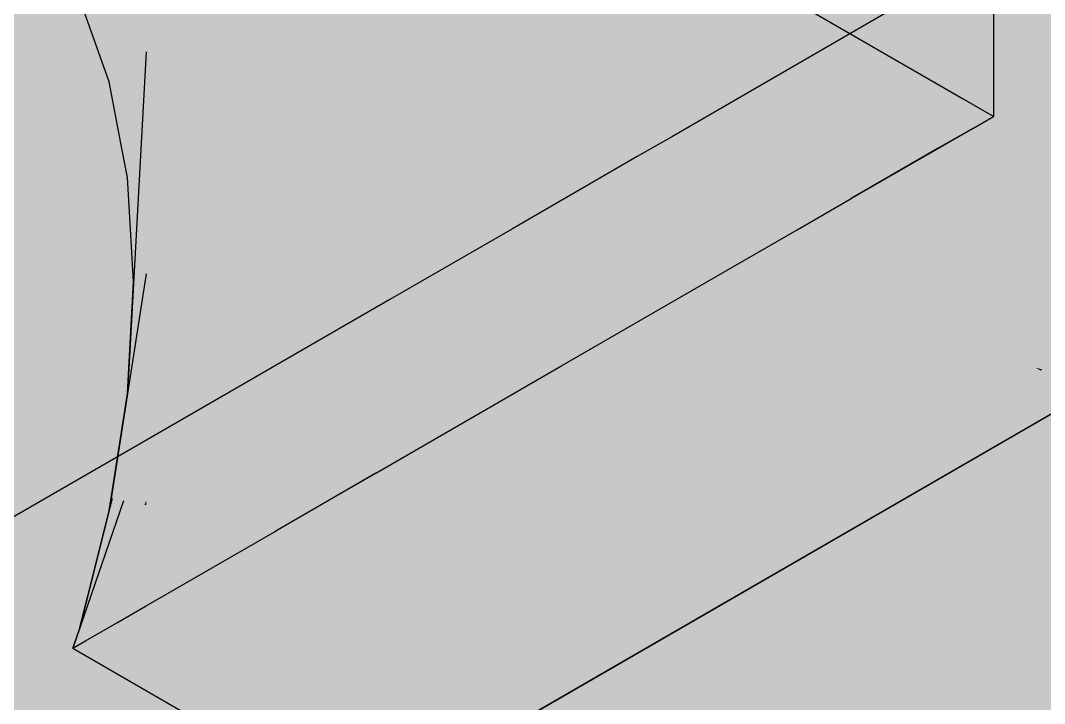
# Model space of a CAD drawing. Extents: x 0 to 297, y 0 to 210.
# Drawn here: x 215.23 to 220.29, y 160.36 to 163.73 of the extents above; entities that cross this region are included whole.
import ezdxf

# ---------------------------------------------------------------- set-up
doc = ezdxf.new("R2010")
doc.units = 0
doc.layers.add('SOMBRA', color=8, linetype='CONTINUOUS')
doc.layers.add('VISIBLE', color=7, linetype='CONTINUOUS')

msp = doc.modelspace()

# ---------------------------------------------------------------- linework, layer by layer
at = {"layer": 'SOMBRA', "color": 252}
for points in [[(215.8553, 162.4814), (216.9883, 166.5501), (216.9883, 167.571)], [(215.8553, 162.4814), (216.9883, 167.571), (216.6145, 167.3268)], [(215.8553, 163.576), (215.8553, 162.4814), (216.6145, 167.3268)], [(215.8553, 163.576), (216.6145, 167.3268), (216.0409, 166.9522)], [(215.8553, 163.576), (216.0409, 166.9522), (215.8553, 166.8311)], [(215.7929, 162.4402), (215.8553, 166.8311), (215.547, 166.6297)], [(215.7929, 162.4402), (215.8553, 163.576), (215.8553, 166.8311)], [(215.7626, 162.9556), (215.547, 166.6297), (215.1139, 166.3469)], [(216.9883, 166.5501), (215.8553, 162.0418), (215.8553, 161.6903)], [(215.8553, 162.4814), (215.8553, 162.0418), (216.9883, 166.5501)], [(216.9883, 166.5501), (215.8553, 161.6903), (216.9883, 164.9974)], [(215.6724, 163.4273), (215.1139, 166.3469), (214.7279, 166.0948)], [(217.9011, 166.078), (216.9883, 163.1812), (217.9011, 164.91)], [(217.9011, 166.078), (216.9883, 163.9736), (216.9883, 163.1812)], [(218.6675, 165.1728), (217.9011, 163.1124), (218.6675, 164.1462)], [(218.6675, 165.1728), (217.9011, 163.9542), (217.9011, 163.1124)], [(219.3345, 165.0459), (218.6675, 163.2079), (219.3345, 163.9728)], [(219.3345, 165.0459), (218.6675, 164.1462), (218.6675, 163.2079)], [(216.9883, 164.9974), (215.8553, 161.6903), (215.8553, 161.3615)], [(216.9883, 164.9974), (215.8553, 161.3615), (216.9883, 163.9736)], [(217.9011, 164.91), (216.9883, 162.5028), (217.9011, 163.9542)], [(217.9011, 164.91), (216.9883, 163.1812), (216.9883, 162.5028)], [(219.9342, 164.6605), (220.0355, 163.6365), (220.0355, 164.7767)], [(219.9342, 164.6605), (219.3345, 162.957), (219.9342, 163.5383)], [(219.9342, 164.6605), (219.3345, 163.9728), (219.3345, 162.957)], [(219.9342, 164.6605), (219.9342, 163.5383), (220.0355, 163.6365)], [(221.9793, 161.842), (219.5768, 163.8084), (221.0156, 164.639)], [(218.6675, 164.1462), (217.9011, 162.329), (218.6675, 163.2079)], [(218.6675, 164.1462), (217.9011, 163.1124), (217.9011, 162.329)], [(216.9883, 163.9736), (215.8553, 161.3395), (216.0012, 161.3115)], [(216.9883, 163.9736), (215.8553, 161.3615), (215.8553, 161.3395)], [(216.9883, 163.9736), (216.0012, 161.3115), (216.9883, 163.1812)], [(217.9011, 163.9542), (216.9883, 161.8811), (217.9011, 163.1124)], [(217.9011, 163.9542), (216.9883, 162.5028), (216.9883, 161.8811)], [(219.3345, 163.9728), (218.6675, 162.4669), (219.0667, 162.6974)], [(219.3345, 163.9728), (218.6675, 163.2079), (218.6675, 162.4669)], [(219.3345, 163.9728), (219.0667, 162.6974), (219.3345, 162.957)], [(221.1528, 161.1279), (218.4515, 163.1587), (219.5768, 163.8084)], [(221.9793, 161.842), (221.1528, 161.1279), (219.5768, 163.8084)], [(233.4706, 163.665), (217.9142, 151.6453), (231.0353, 160.2138)], [(233.4706, 163.665), (217.9142, 154.6835), (217.9142, 151.6453)], [(219.9342, 163.5383), (220.0355, 163.2567), (220.0355, 163.6365)], [(215.8553, 163.576), (215.7626, 161.8899), (215.8553, 162.4814)], [(219.9342, 163.5383), (219.3345, 162.852), (219.9342, 163.1982)], [(219.9342, 163.5383), (219.3345, 162.957), (219.3345, 162.852)], [(219.9342, 163.5383), (219.9342, 163.1982), (220.0355, 163.2567)], [(216.9883, 163.1812), (216.0012, 161.3115), (216.2134, 161.2706)], [(216.9883, 163.1812), (216.2134, 161.2706), (216.9883, 162.5028)], [(218.6675, 163.2079), (217.9011, 162.0244), (218.6675, 162.4669)], [(218.6675, 163.2079), (217.9011, 162.329), (217.9011, 162.0244)], [(218.3223, 163.0073), (218.2784, 163.0587), (218.4515, 163.1587)], [(221.1528, 161.1279), (218.3223, 163.0073), (218.4515, 163.1587)], [(217.9011, 163.1124), (216.9883, 161.4974), (217.3662, 161.7156)], [(217.9011, 163.1124), (216.9883, 161.8811), (216.9883, 161.4974)], [(217.9011, 163.1124), (217.3662, 161.7156), (217.9011, 162.329)], [(218.3223, 163.0073), (217.6628, 162.7033), (218.2784, 163.0587)], [(218.3223, 163.0073), (217.9305, 162.5487), (217.6628, 162.7033)], [(218.3223, 163.0073), (219.4763, 161.6563), (217.9305, 162.5487)], [(221.1528, 161.1279), (219.4763, 161.6563), (218.3223, 163.0073)], [(219.3345, 162.957), (219.0667, 162.6974), (219.3345, 162.852)], [(217.4638, 162.0023), (217.0572, 162.3537), (217.6628, 162.7033)], [(217.4638, 162.0023), (217.6628, 162.7033), (217.9305, 162.5487)], [(220.4479, 160.5188), (217.4638, 162.0023), (217.9305, 162.5487)], [(220.4479, 160.5188), (217.9305, 162.5487), (219.4763, 161.6563)], [(215.8553, 162.4814), (215.6817, 161.373), (215.687, 161.3719)], [(215.8553, 162.4814), (215.687, 161.3719), (215.8553, 162.0418)], [(216.9883, 162.5028), (216.2134, 161.2706), (216.4955, 161.2163)], [(216.9883, 162.5028), (216.4955, 161.2163), (216.9883, 161.8811)], [(217.4638, 162.0023), (215.8651, 161.6654), (217.0572, 162.3537)], [(217.9011, 162.329), (217.3662, 161.7156), (217.9011, 162.0244)], [(215.8553, 162.0418), (215.687, 161.3719), (215.7426, 161.3612)], [(215.8553, 162.0418), (215.7426, 161.3612), (215.8553, 161.6903)], [(217.4638, 162.0023), (216.7042, 161.113), (215.8651, 161.6654)], [(217.4638, 162.0023), (219.2193, 159.4572), (216.7042, 161.113)], [(220.4479, 160.5188), (219.8143, 159.9713), (217.4638, 162.0023)], [(217.4638, 162.0023), (219.8143, 159.9713), (219.2193, 159.4572)], [(215.7626, 161.8899), (216.8676, 160.8404), (215.6982, 161.4786)], [(215.7626, 161.8899), (216.9786, 161.1879), (216.8676, 160.8404)], [(216.9883, 161.8811), (216.4955, 161.2163), (216.5, 161.2155)], [(216.9883, 161.8811), (216.5, 161.2155), (216.9883, 161.4974)], [(216.7042, 161.113), (215.0858, 161.2155), (215.8651, 161.6654)], [(215.8553, 161.6903), (215.7426, 161.3612), (215.8465, 161.3412)], [(215.8553, 161.6903), (215.8465, 161.3412), (215.8553, 161.3615)], [(221.1528, 161.1279), (220.8479, 160.8644), (219.4763, 161.6563)], [(220.4479, 160.5188), (219.4763, 161.6563), (220.8479, 160.8644)], [(216.8092, 160.6577), (215.6724, 161.314), (215.6982, 161.4786)], [(216.8092, 160.6577), (215.6982, 161.4786), (216.8676, 160.8404)], [(215.8465, 161.3412), (215.7426, 161.3612), (215.4936, 160.6344)], [(215.7426, 161.3612), (215.687, 161.3719), (215.5238, 160.7225)], [(215.687, 161.3719), (215.6817, 161.373), (215.6724, 161.314)], [(215.8553, 161.3615), (215.8465, 161.3412), (215.8553, 161.3395)], [(215.8465, 161.3412), (215.4936, 160.6344), (215.5555, 160.6701)], [(215.8553, 161.0352), (215.8465, 161.3412), (215.5555, 160.6701)], [(215.6724, 161.314), (216.6247, 160.3164), (215.5662, 160.8915)], [(215.6724, 161.314), (216.8092, 160.6577), (216.6247, 160.3164)], [(215.8553, 161.0352), (215.8553, 161.3395), (215.8465, 161.3412)], [(215.8553, 161.0352), (216.0012, 161.3115), (215.8553, 161.3395)], [(216.2134, 161.2706), (216.0012, 161.3115), (215.8553, 161.0352)], [(216.2134, 161.2706), (215.8553, 160.8433), (215.9955, 160.9242)], [(216.2134, 161.2706), (215.8553, 161.0352), (215.8553, 160.8433)], [(216.4955, 161.2163), (216.2134, 161.2706), (215.9955, 160.9242)], [(216.0016, 160.2904), (214.66, 160.9697), (215.0858, 161.2155)], [(216.7042, 161.113), (216.2283, 160.5558), (215.0858, 161.2155)], [(216.0016, 160.2904), (215.0858, 161.2155), (216.2283, 160.5558)], [(216.4955, 161.2163), (215.9955, 160.9242), (216.491, 161.2103)], [(216.5, 161.2155), (216.4955, 161.2163), (216.491, 161.2103)], [(216.9786, 161.1879), (217.128, 160.6982), (216.8676, 160.8404)], [(216.9786, 161.1879), (217.1821, 161.0703), (217.128, 160.6982)], [(216.7042, 161.113), (218.7835, 159.0806), (216.2283, 160.5558)], [(216.7042, 161.113), (219.2193, 159.4572), (218.7835, 159.0806)], [(217.1821, 161.0703), (217.9762, 160.2353), (217.128, 160.6982)], [(217.1821, 161.0703), (218.0665, 160.5598), (217.9762, 160.2353)], [(215.8553, 161.0352), (215.5555, 160.6701), (215.7096, 160.7591)], [(215.8553, 161.0352), (215.7096, 160.7591), (215.8553, 160.8433)], [(215.326, 159.4994), (213.4002, 160.2423), (214.66, 160.9697)], [(215.326, 159.4994), (214.66, 160.9697), (216.0016, 160.2904)], [(216.5302, 160.1415), (215.5238, 160.7225), (215.5662, 160.8915)], [(216.5302, 160.1415), (215.5662, 160.8915), (216.6247, 160.3164)], [(217.0978, 160.4911), (216.8092, 160.6577), (216.8676, 160.8404)], [(217.0978, 160.4911), (216.8676, 160.8404), (217.128, 160.6982)], [(215.5238, 160.7225), (216.4735, 160.0686), (215.4936, 160.6344)], [(215.5238, 160.7225), (216.5302, 160.1415), (216.4735, 160.0686)], [(217.916, 160.0187), (217.0978, 160.4911), (217.128, 160.6982)], [(217.916, 160.0187), (217.128, 160.6982), (217.9762, 160.2353)], [(216.8092, 160.6577), (217.0087, 160.1077), (216.6247, 160.3164)], [(216.8092, 160.6577), (217.0978, 160.4911), (217.0087, 160.1077)], [(218.6385, 158.9553), (216.0016, 160.2904), (216.2283, 160.5558)], [(218.6385, 158.9553), (216.2283, 160.5558), (218.7835, 159.0806)], [(218.0665, 160.5598), (218.8861, 159.7387), (217.9762, 160.2353)], [(218.0665, 160.5598), (218.9393, 160.0558), (218.8861, 159.7387)], [(220.4479, 160.5188), (221.8947, 158.1737), (219.8143, 159.9713)], [(217.0978, 160.4911), (217.7662, 159.6961), (217.0087, 160.1077)], [(217.0978, 160.4911), (217.916, 160.0187), (217.7662, 159.6961)]]:
    msp.add_solid(points, dxfattribs=at)
at = {"layer": 'SOMBRA', "color": 254}
for points in [[(233.4706, 163.665), (228.5208, 166.5227), (217.1527, 159.9593)], [(219.2193, 164.3562), (218.7835, 163.9796), (219.8818, 163.3455)], [(219.2193, 164.3562), (219.8818, 163.3455), (220.0917, 163.7818)], [(221.5318, 162.8338), (220.3802, 164.3813), (220.0917, 163.7818)], [(216.5277, 163.6576), (215.664, 164.1563), (215.4855, 164.2747)], [(216.5277, 163.6576), (215.4855, 164.2747), (216.4251, 163.7346)], [(215.3192, 164.208), (216.4021, 163.421), (215.4653, 163.9502)], [(215.3192, 164.208), (216.1463, 163.7305), (216.4021, 163.421)], [(215.664, 164.1563), (216.6815, 163.4744), (215.9901, 163.8684)], [(215.664, 164.1563), (216.5277, 163.6576), (216.6815, 163.4744)], [(215.8018, 163.6866), (215.1709, 164.0509), (215.0215, 164.0152)], [(215.1709, 164.0509), (216.1718, 163.618), (215.4176, 164.0629)], [(215.1709, 164.0509), (215.8018, 163.6866), (216.1718, 163.618)], [(216.4211, 163.5718), (215.5585, 164.0698), (215.4176, 164.0629)], [(216.4211, 163.5718), (215.4176, 164.0629), (216.1718, 163.618)], [(215.5585, 164.0698), (216.7585, 163.4636), (215.7876, 164.0315)], [(215.5585, 164.0698), (216.4211, 163.5718), (216.7585, 163.4636)], [(214.7617, 163.9531), (215.5454, 163.7037), (215.0215, 164.0152)], [(215.8018, 163.6866), (215.0215, 164.0152), (215.5454, 163.7037)], [(216.9953, 163.3876), (215.9178, 164.0097), (215.7876, 164.0315)], [(216.9953, 163.3876), (215.7876, 164.0315), (216.7585, 163.4636)], [(216.0559, 163.951), (215.9178, 164.0097), (216.9953, 163.3876)], [(214.7617, 163.9531), (215.1479, 163.7301), (215.5454, 163.7037)], [(216.5302, 163.2661), (215.5238, 163.8471), (215.4653, 163.9502)], [(216.5302, 163.2661), (215.4653, 163.9502), (216.4021, 163.421)], [(216.0559, 163.951), (217.2957, 163.2428), (216.1784, 163.8907)], [(216.0559, 163.951), (216.9953, 163.3876), (217.2957, 163.2428)], [(217.5145, 163.1373), (216.3895, 163.7868), (216.1784, 163.8907)], [(217.5145, 163.1373), (216.1784, 163.8907), (217.2957, 163.2428)], [(216.7678, 163.3717), (216.1463, 163.7305), (215.9901, 163.8684)], [(216.7678, 163.3717), (215.9901, 163.8684), (216.6815, 163.4744)], [(216.2427, 163.8715), (216.7076, 163.5722), (216.4251, 163.7346)], [(216.2427, 163.8715), (216.3895, 163.7868), (216.7076, 163.5722)], [(216.3895, 163.7868), (217.7743, 162.9591), (216.7076, 163.5722)], [(216.3895, 163.7868), (217.5145, 163.1373), (217.7743, 162.9591)], [(221.5318, 162.8338), (220.0917, 163.7818), (219.8818, 163.3455)], [(216.1463, 163.7305), (216.8904, 163.1451), (216.4021, 163.421)], [(216.1463, 163.7305), (216.7678, 163.3717), (216.8904, 163.1451)], [(216.8982, 163.4437), (216.5277, 163.6576), (216.4251, 163.7346)], [(216.8982, 163.4437), (216.4251, 163.7346), (216.7076, 163.5722)], [(215.696, 162.9941), (214.4707, 163.7016), (214.2157, 163.6645)], [(214.4707, 163.7016), (215.9682, 163.0732), (214.8898, 163.7192)], [(214.4707, 163.7016), (215.696, 162.9941), (215.9682, 163.0732)], [(216.1793, 163.1346), (215.1479, 163.7301), (214.8898, 163.7192)], [(216.1793, 163.1346), (214.8898, 163.7192), (215.9682, 163.0732)], [(215.1479, 163.7301), (216.4414, 163.1709), (215.5454, 163.7037)], [(215.1479, 163.7301), (216.1793, 163.1346), (216.4414, 163.1709)], [(216.646, 163.1992), (215.8018, 163.6866), (215.5454, 163.7037)], [(216.646, 163.1992), (215.5454, 163.7037), (216.4414, 163.1709)], [(215.8018, 163.6866), (216.8936, 163.1923), (216.1718, 163.618)], [(215.8018, 163.6866), (216.646, 163.1992), (216.8936, 163.1923)], [(214.1157, 163.65), (215.4819, 162.9009), (214.2157, 163.6645)], [(214.1157, 163.65), (215.265, 162.8065), (215.4819, 162.9009)], [(214.1157, 163.65), (215.1887, 162.789), (215.265, 162.8065)], [(215.696, 162.9941), (214.2157, 163.6645), (215.4819, 162.9009)], [(216.5277, 163.6576), (217.1623, 163.2004), (216.6815, 163.4744)], [(216.5277, 163.6576), (216.8982, 163.4437), (217.1623, 163.2004)], [(233.4706, 163.665), (217.1527, 159.9593), (217.9142, 154.6835)], [(217.0879, 163.1868), (216.4211, 163.5718), (216.1718, 163.618)], [(217.0879, 163.1868), (216.1718, 163.618), (216.8936, 163.1923)], [(216.4211, 163.5718), (217.3169, 163.137), (216.7585, 163.4636)], [(216.4211, 163.5718), (217.0879, 163.1868), (217.3169, 163.137)], [(217.9698, 162.825), (216.8982, 163.4437), (216.7076, 163.5722)], [(217.9698, 162.825), (216.7076, 163.5722), (217.7743, 162.9591)], [(217.3268, 163.0489), (216.7678, 163.3717), (216.6815, 163.4744)], [(217.3268, 163.0489), (216.6815, 163.4744), (217.1623, 163.2004)], [(217.4977, 163.0976), (216.9953, 163.3876), (216.7585, 163.4636)], [(217.4977, 163.0976), (216.7585, 163.4636), (217.3169, 163.137)], [(216.8982, 163.4437), (218.1861, 162.6171), (217.1623, 163.2004)], [(216.8982, 163.4437), (217.9698, 162.825), (218.1861, 162.6171)], [(216.9589, 163.0186), (216.5302, 163.2661), (216.4021, 163.421)], [(216.9589, 163.0186), (216.4021, 163.421), (216.8904, 163.1451)], [(216.9953, 163.3876), (217.7043, 163.0058), (217.2957, 163.2428)], [(216.9953, 163.3876), (217.4977, 163.0976), (217.7043, 163.0058)], [(216.7678, 163.3717), (217.5345, 162.7812), (216.8904, 163.1451)], [(216.7678, 163.3717), (217.3268, 163.0489), (217.5345, 162.7812)], [(221.5318, 162.8338), (219.8818, 163.3455), (221.175, 162.5989)], [(217.8682, 162.9331), (217.5145, 163.1373), (217.2957, 163.2428)], [(217.8682, 162.9331), (217.2957, 163.2428), (217.7043, 163.0058)], [(219.9342, 163.1982), (221.175, 162.5989), (220.0355, 163.2567)], [(217.001, 162.9943), (216.646, 163.1992), (216.4414, 163.1709)], [(216.646, 163.1992), (217.3005, 162.9522), (216.8936, 163.1923)], [(216.646, 163.1992), (217.001, 162.9943), (217.3005, 162.9522)], [(217.5565, 162.9163), (217.0879, 163.1868), (216.8936, 163.1923)], [(217.5565, 162.9163), (216.8936, 163.1923), (217.3005, 162.9522)], [(217.0879, 163.1868), (217.8308, 162.8364), (217.3169, 163.137)], [(217.0879, 163.1868), (217.5565, 162.9163), (217.8308, 162.8364)], [(218.3534, 162.4562), (217.3268, 163.0489), (217.1623, 163.2004)], [(218.3534, 162.4562), (217.1623, 163.2004), (218.1861, 162.6171)], [(221.1502, 162.5826), (219.9342, 163.1982), (219.7636, 163.0997)], [(219.9342, 163.1982), (221.1502, 162.5826), (221.175, 162.5989)], [(216.4144, 162.9989), (216.1793, 163.1346), (215.9682, 163.0732)], [(216.1793, 163.1346), (216.7349, 162.9964), (216.4414, 163.1709)], [(216.1793, 163.1346), (216.4144, 162.9989), (216.7349, 162.9964)], [(217.001, 162.9943), (216.4414, 163.1709), (216.7349, 162.9964)], [(217.668, 162.6092), (216.9589, 163.0186), (216.8904, 163.1451)], [(217.668, 162.6092), (216.8904, 163.1451), (217.5345, 162.7812)], [(218.0716, 162.7662), (217.4977, 163.0976), (217.3169, 163.137)], [(218.0716, 162.7662), (217.3169, 163.137), (217.8308, 162.8364)], [(217.5145, 163.1373), (218.049, 162.8012), (217.7743, 162.9591)], [(217.5145, 163.1373), (217.8682, 162.9331), (218.049, 162.8012)], [(217.4977, 163.0976), (218.3167, 162.6507), (217.7043, 163.0058)], [(217.4977, 163.0976), (218.0716, 162.7662), (218.3167, 162.6507)], [(219.5959, 162.7512), (219.7636, 163.0997), (219.3345, 162.852)], [(221.1502, 162.5826), (219.7636, 163.0997), (219.5959, 162.7512)], [(215.696, 162.9941), (216.1434, 162.9682), (215.9682, 163.0732)], [(216.4144, 162.9989), (215.9682, 163.0732), (216.1434, 162.9682)], [(217.3268, 163.0489), (218.5239, 162.2223), (217.5345, 162.7812)], [(217.3268, 163.0489), (218.3534, 162.4562), (218.5239, 162.2223)], [(215.8068, 162.9301), (215.696, 162.9941), (215.4819, 162.9009)], [(215.696, 162.9941), (215.8068, 162.9301), (216.1434, 162.9682)], [(217.5878, 162.3214), (216.4144, 162.9989), (216.1434, 162.9682)], [(216.4144, 162.9989), (217.8446, 162.3365), (216.7349, 162.9964)], [(216.4144, 162.9989), (217.5878, 162.3214), (217.8446, 162.3365)], [(218.1129, 162.3523), (217.001, 162.9943), (216.7349, 162.9964)], [(218.1129, 162.3523), (216.7349, 162.9964), (217.8446, 162.3365)], [(217.001, 162.9943), (218.354, 162.3308), (217.3005, 162.9522)], [(217.001, 162.9943), (218.1129, 162.3523), (218.354, 162.3308)], [(218.5373, 162.5467), (217.8682, 162.9331), (217.7043, 163.0058)], [(218.5373, 162.5467), (217.7043, 163.0058), (218.3167, 162.6507)], [(215.8068, 162.9301), (215.4819, 162.9009), (215.536, 162.8683)], [(217.044, 162.2158), (215.8068, 162.9301), (215.536, 162.8683)], [(215.8068, 162.9301), (217.3124, 162.268), (216.1434, 162.9682)], [(215.8068, 162.9301), (217.044, 162.2158), (217.3124, 162.268)], [(217.5878, 162.3214), (216.1434, 162.9682), (217.3124, 162.268)], [(218.6101, 162.308), (217.5565, 162.9163), (217.3005, 162.9522)], [(218.6101, 162.308), (217.3005, 162.9522), (218.354, 162.3308)], [(218.1931, 162.6961), (217.9698, 162.825), (217.7743, 162.9591)], [(218.1931, 162.6961), (217.7743, 162.9591), (218.049, 162.8012)], [(217.8682, 162.9331), (218.75, 162.3982), (218.049, 162.8012)], [(217.8682, 162.9331), (218.5373, 162.5467), (218.75, 162.3982)], [(215.265, 162.8065), (215.536, 162.8683), (215.4819, 162.9009)], [(217.5565, 162.9163), (218.8318, 162.2508), (217.8308, 162.8364)], [(217.5565, 162.9163), (218.6101, 162.308), (218.8318, 162.2508)], [(215.265, 162.8065), (216.7664, 162.1262), (215.536, 162.8683)], [(217.044, 162.2158), (215.536, 162.8683), (216.7664, 162.1262)], [(219.0712, 162.1891), (218.0716, 162.7662), (217.8308, 162.8364)], [(219.0712, 162.1891), (217.8308, 162.8364), (218.8318, 162.2508)], [(217.9698, 162.825), (218.3452, 162.5264), (218.1861, 162.6171)], [(217.9698, 162.825), (218.1931, 162.6961), (218.3452, 162.5264)], [(219.4606, 162.47), (219.3345, 162.852), (219.0667, 162.6974)], [(219.4606, 162.47), (219.5959, 162.7512), (219.3345, 162.852)], [(216.4907, 162.0373), (215.2043, 162.78), (214.9909, 162.6569)], [(215.265, 162.8065), (215.1887, 162.789), (215.2043, 162.78)], [(215.265, 162.8065), (215.2043, 162.78), (216.4907, 162.0373)], [(215.265, 162.8065), (216.4907, 162.0373), (216.7664, 162.1262)], [(218.6588, 162.0371), (217.668, 162.6092), (217.5345, 162.7812)], [(218.6588, 162.0371), (217.5345, 162.7812), (218.5239, 162.2223)], [(218.9458, 162.2615), (218.1931, 162.6961), (218.049, 162.8012)], [(218.9458, 162.2615), (218.049, 162.8012), (218.75, 162.3982)], [(218.0716, 162.7662), (219.2701, 162.0979), (218.3167, 162.6507)], [(218.0716, 162.7662), (219.0712, 162.1891), (219.2701, 162.0979)], [(220.7374, 162.3108), (219.5959, 162.7512), (219.4606, 162.47)], [(221.1502, 162.5826), (219.5959, 162.7512), (220.7374, 162.3108)], [(218.1931, 162.6961), (219.1233, 162.083), (218.3452, 162.5264)], [(218.1931, 162.6961), (218.9458, 162.2615), (219.1233, 162.083)], [(219.3637, 162.2687), (219.0667, 162.6974), (218.6675, 162.4669)], [(219.3637, 162.2687), (219.4606, 162.47), (219.0667, 162.6974)], [(214.7126, 162.4961), (216.2156, 161.9138), (214.9909, 162.6569)], [(216.4907, 162.0373), (214.9909, 162.6569), (216.2156, 161.9138)], [(219.488, 161.9979), (218.5373, 162.5467), (218.3167, 162.6507)], [(219.488, 161.9979), (218.3167, 162.6507), (219.2701, 162.0979)], [(218.4669, 162.3907), (218.3534, 162.4562), (218.1861, 162.6171)], [(218.4669, 162.3907), (218.1861, 162.6171), (218.3452, 162.5264)], [(219.2899, 161.9155), (218.4669, 162.3907), (218.3452, 162.5264)], [(219.2899, 161.9155), (218.3452, 162.5264), (219.1233, 162.083)], [(218.5373, 162.5467), (219.6613, 161.8744), (218.75, 162.3982)], [(218.5373, 162.5467), (219.488, 161.9979), (219.6613, 161.8744)], [(215.9375, 161.789), (214.7126, 162.4961), (214.5036, 162.3453)], [(214.7126, 162.4961), (215.9375, 161.789), (216.2156, 161.9138)], [(219.1303, 161.7835), (218.6675, 162.4669), (217.9011, 162.0244)], [(219.1303, 161.7835), (219.3637, 162.2687), (218.6675, 162.4669)], [(220.2427, 162.0184), (219.4606, 162.47), (219.3637, 162.2687)], [(220.7374, 162.3108), (219.4606, 162.47), (220.2427, 162.0184)], [(218.3534, 162.4562), (218.5878, 162.1862), (218.5239, 162.2223)], [(218.3534, 162.4562), (218.4669, 162.3907), (218.5878, 162.1862)], [(218.4669, 162.3907), (219.4302, 161.7102), (218.5878, 162.1862)], [(218.4669, 162.3907), (219.2899, 161.9155), (219.4302, 161.7102)], [(219.8536, 161.7374), (218.9458, 162.2615), (218.75, 162.3982)], [(219.8536, 161.7374), (218.75, 162.3982), (219.6613, 161.8744)], [(214.2293, 162.1473), (215.6696, 161.6343), (214.5036, 162.3453)], [(215.9375, 161.789), (214.5036, 162.3453), (215.6696, 161.6343)], [(217.6063, 162.3107), (217.5878, 162.3214), (217.3124, 162.268)], [(217.5878, 162.3214), (217.8627, 162.3258), (217.8446, 162.3365)], [(217.5878, 162.3214), (217.6063, 162.3107), (217.8627, 162.3258)], [(217.6063, 162.3107), (218.9718, 161.6663), (217.8627, 162.3258)], [(218.1314, 162.3416), (218.1129, 162.3523), (217.8446, 162.3365)], [(218.1314, 162.3416), (217.8446, 162.3365), (217.8627, 162.3258)], [(219.2374, 161.7031), (218.1314, 162.3416), (217.8627, 162.3258)], [(219.2374, 161.7031), (217.8627, 162.3258), (218.9718, 161.6663)], [(218.1129, 162.3523), (218.372, 162.3202), (218.354, 162.3308)], [(218.1129, 162.3523), (218.1314, 162.3416), (218.372, 162.3202)], [(218.1314, 162.3416), (219.4272, 161.6978), (218.372, 162.3202)], [(218.1314, 162.3416), (219.2374, 161.7031), (219.4272, 161.6978)], [(218.6287, 162.2973), (218.6101, 162.308), (218.354, 162.3308)], [(218.6287, 162.2973), (218.354, 162.3308), (218.372, 162.3202)], [(219.6793, 161.6907), (218.6287, 162.2973), (218.372, 162.3202)], [(219.6793, 161.6907), (218.372, 162.3202), (219.4272, 161.6978)], [(217.044, 162.2158), (217.3304, 162.2572), (217.3124, 162.268)], [(217.6063, 162.3107), (217.3124, 162.268), (217.3304, 162.2572)], [(218.7707, 161.6385), (217.6063, 162.3107), (217.3304, 162.2572)], [(217.6063, 162.3107), (218.7707, 161.6385), (218.9718, 161.6663)], [(218.6101, 162.308), (218.8499, 162.2403), (218.8318, 162.2508)], [(218.6101, 162.308), (218.6287, 162.2973), (218.8499, 162.2403)], [(218.6287, 162.2973), (219.8548, 161.6525), (218.8499, 162.2403)], [(218.6287, 162.2973), (219.6793, 161.6907), (219.8548, 161.6525)], [(219.7515, 161.6618), (219.3637, 162.2687), (219.1303, 161.7835)], [(219.7515, 161.6618), (220.2427, 162.0184), (219.3637, 162.2687)], [(220.7374, 162.3108), (220.2427, 162.0184), (220.278, 162.0084)], [(223.4778, 161.2536), (220.7374, 162.3108), (220.278, 162.0084)], [(217.0625, 162.2051), (217.044, 162.2158), (216.7664, 162.1262)], [(217.044, 162.2158), (217.0625, 162.2051), (217.3304, 162.2572)], [(217.0625, 162.2051), (218.4964, 161.5587), (217.3304, 162.2572)], [(218.7707, 161.6385), (217.3304, 162.2572), (218.4964, 161.5587)], [(218.6848, 162.0221), (218.6588, 162.0371), (218.5239, 162.2223)], [(218.6848, 162.0221), (218.5239, 162.2223), (218.5878, 162.1862)], [(219.0897, 162.1784), (219.0712, 162.1891), (218.8318, 162.2508)], [(219.0897, 162.1784), (218.8318, 162.2508), (218.8499, 162.2403)], [(220.0891, 161.6015), (219.0897, 162.1784), (218.8499, 162.2403)], [(220.0891, 161.6015), (218.8499, 162.2403), (219.8548, 161.6525)], [(218.9458, 162.2615), (219.9987, 161.5842), (219.1233, 162.083)], [(218.9458, 162.2615), (219.8536, 161.7374), (219.9987, 161.5842)], [(217.0625, 162.2051), (216.7664, 162.1262), (216.7844, 162.1154)], [(218.2874, 161.4979), (217.0625, 162.2051), (216.7844, 162.1154)], [(217.0625, 162.2051), (218.2874, 161.4979), (218.4964, 161.5587)], [(219.5639, 161.5146), (218.6848, 162.0221), (218.5878, 162.1862)], [(219.5639, 161.5146), (218.5878, 162.1862), (219.4302, 161.7102)], [(219.0712, 162.1891), (219.2882, 162.0873), (219.2701, 162.0979)], [(219.0712, 162.1891), (219.0897, 162.1784), (219.2882, 162.0873)], [(219.0897, 162.1784), (220.2472, 161.5312), (219.2882, 162.0873)], [(219.0897, 162.1784), (220.0891, 161.6015), (220.2472, 161.5312)], [(215.3937, 161.475), (214.2293, 162.1473), (214.0282, 161.9715)], [(214.2293, 162.1473), (215.3937, 161.475), (215.6696, 161.6343)], [(216.4907, 162.0373), (216.7844, 162.1154), (216.7664, 162.1262)], [(216.4907, 162.0373), (216.5093, 162.0266), (216.7844, 162.1154)], [(216.5093, 162.0266), (218.0091, 161.3768), (216.7844, 162.1154)], [(218.2874, 161.4979), (216.7844, 162.1154), (218.0091, 161.3768)], [(220.1616, 161.4122), (219.2899, 161.9155), (219.1233, 162.083)], [(220.1616, 161.4122), (219.1233, 162.083), (219.9987, 161.5842)], [(219.5065, 161.9872), (219.488, 161.9979), (219.2701, 162.0979)], [(219.5065, 161.9872), (219.2701, 162.0979), (219.2882, 162.0873)], [(220.4596, 161.4369), (219.5065, 161.9872), (219.2882, 162.0873)], [(220.4596, 161.4369), (219.2882, 162.0873), (220.2472, 161.5312)], [(216.5093, 162.0266), (216.4907, 162.0373), (216.2156, 161.9138)], [(216.5093, 162.0266), (216.2156, 161.9138), (216.2336, 161.9029)], [(217.735, 161.2489), (216.5093, 162.0266), (216.2336, 161.9029)], [(216.5093, 162.0266), (217.7957, 161.2839), (218.0091, 161.3768)], [(217.735, 161.2489), (217.7957, 161.2839), (216.5093, 162.0266)], [(217.9318, 161.3891), (217.9011, 162.0244), (217.3662, 161.7156)], [(217.9318, 161.3891), (219.1303, 161.7835), (217.9011, 162.0244)], [(219.7515, 161.6618), (220.2697, 162.0029), (220.2427, 162.0184)], [(220.278, 162.0084), (220.2427, 162.0184), (220.2697, 162.0029)], [(215.3937, 161.475), (214.0282, 161.9715), (215.1373, 161.2923)], [(219.488, 161.9979), (219.6795, 161.864), (219.6613, 161.8744)], [(219.488, 161.9979), (219.5065, 161.9872), (219.6795, 161.864)], [(219.5065, 161.9872), (220.5979, 161.336), (219.6795, 161.864)], [(219.5065, 161.9872), (220.4596, 161.4369), (220.5979, 161.336)], [(219.7515, 161.6618), (221.4304, 161.3327), (220.2697, 162.0029)], [(223.2802, 161.1536), (220.278, 162.0084), (220.2697, 162.0029)], [(223.2802, 161.1536), (220.2697, 162.0029), (221.4304, 161.3327)], [(223.4778, 161.2536), (220.278, 162.0084), (223.2802, 161.1536)], [(215.9375, 161.789), (216.2336, 161.9029), (216.2156, 161.9138)], [(219.2899, 161.9155), (220.2766, 161.2321), (219.4302, 161.7102)], [(219.2899, 161.9155), (220.1616, 161.4122), (220.2766, 161.2321)], [(215.9375, 161.789), (215.956, 161.7783), (216.2336, 161.9029)], [(215.956, 161.7783), (217.464, 161.1564), (216.2336, 161.9029)], [(217.735, 161.2489), (216.2336, 161.9029), (217.464, 161.1564)], [(219.8721, 161.7267), (219.8536, 161.7374), (219.6613, 161.8744)], [(219.8721, 161.7267), (219.6613, 161.8744), (219.6795, 161.864)], [(220.7845, 161.2), (219.8721, 161.7267), (219.6795, 161.864)], [(220.7845, 161.2), (219.6795, 161.864), (220.5979, 161.336)], [(215.956, 161.7783), (215.9375, 161.789), (215.6696, 161.6343)], [(215.956, 161.7783), (215.6696, 161.6343), (215.6876, 161.6233)], [(217.1932, 161.064), (215.956, 161.7783), (215.6876, 161.6233)], [(215.956, 161.7783), (217.1932, 161.064), (217.464, 161.1564)], [(217.9318, 161.3891), (218.8877, 161.2793), (219.1303, 161.7835)], [(219.1286, 161.2516), (219.1303, 161.7835), (218.8877, 161.2793)], [(219.1286, 161.2516), (219.7515, 161.6618), (219.1303, 161.7835)], [(217.9318, 161.3891), (217.3662, 161.7156), (216.9883, 161.4974)], [(220.4069, 161.0279), (219.5639, 161.5146), (219.4302, 161.7102)], [(220.4069, 161.0279), (219.4302, 161.7102), (220.2766, 161.2321)], [(219.8536, 161.7374), (220.0169, 161.5738), (219.9987, 161.5842)], [(219.8536, 161.7374), (219.8721, 161.7267), (220.0169, 161.5738)], [(219.8721, 161.7267), (220.9008, 161.0702), (220.0169, 161.5738)], [(219.8721, 161.7267), (220.7845, 161.2), (220.9008, 161.0702)], [(218.7707, 161.6385), (219.2804, 161.4828), (218.9718, 161.6663)], [(219.6236, 161.4801), (219.2374, 161.7031), (218.9718, 161.6663)], [(219.6236, 161.4801), (218.9718, 161.6663), (219.2804, 161.4828)], [(219.1286, 161.2516), (221.4304, 161.3327), (219.7515, 161.6618)], [(219.2374, 161.7031), (219.8501, 161.4483), (219.4272, 161.6978)], [(219.2374, 161.7031), (219.6236, 161.4801), (219.8501, 161.4483)], [(220.1791, 161.4021), (219.6793, 161.6907), (219.4272, 161.6978)], [(220.1791, 161.4021), (219.4272, 161.6978), (219.8501, 161.4483)], [(219.6793, 161.6907), (220.3856, 161.342), (219.8548, 161.6525)], [(219.6793, 161.6907), (220.1791, 161.4021), (220.3856, 161.342)], [(215.3937, 161.475), (215.6876, 161.6233), (215.6696, 161.6343)], [(215.3937, 161.475), (215.4122, 161.4643), (215.6876, 161.6233)], [(215.4122, 161.4643), (216.8566, 160.9104), (215.6876, 161.6233)], [(217.1932, 161.064), (215.6876, 161.6233), (216.8566, 160.9104)], [(219.037, 161.4848), (218.7707, 161.6385), (218.4964, 161.5587)], [(218.7707, 161.6385), (219.037, 161.4848), (219.2804, 161.4828)], [(220.6942, 161.2521), (220.0891, 161.6015), (219.8548, 161.6525)], [(220.6942, 161.2521), (219.8548, 161.6525), (220.3856, 161.342)], [(218.2874, 161.4979), (218.6862, 161.445), (218.4964, 161.5587)], [(219.037, 161.4848), (218.4964, 161.5587), (218.6862, 161.445)], [(220.1802, 161.4015), (220.1616, 161.4122), (219.9987, 161.5842)], [(220.1802, 161.4015), (219.9987, 161.5842), (220.0169, 161.5738)], [(221.0582, 160.8946), (220.1802, 161.4015), (220.0169, 161.5738)], [(221.0582, 160.8946), (220.0169, 161.5738), (220.9008, 161.0702)], [(220.0891, 161.6015), (220.8779, 161.1655), (220.2472, 161.5312)], [(220.0891, 161.6015), (220.6942, 161.2521), (220.8779, 161.1655)], [(221.1599, 161.0326), (220.4596, 161.4369), (220.2472, 161.5312)], [(221.1599, 161.0326), (220.2472, 161.5312), (220.8779, 161.1655)], [(215.4122, 161.4643), (215.3937, 161.475), (215.1373, 161.2923)], [(215.4122, 161.4643), (215.1373, 161.2923), (215.1554, 161.2813)], [(216.5856, 160.7868), (215.4122, 161.4643), (215.1554, 161.2813)], [(215.4122, 161.4643), (216.5856, 160.7868), (216.8566, 160.9104)], [(217.2159, 160.7918), (216.9883, 161.4974), (216.491, 161.2103)], [(217.2159, 160.7918), (217.9318, 161.3891), (216.9883, 161.4974)], [(218.4294, 161.416), (218.2874, 161.4979), (218.0091, 161.3768)], [(218.2874, 161.4979), (218.4294, 161.416), (218.6862, 161.445)], [(220.0684, 160.8893), (219.037, 161.4848), (218.6862, 161.445)], [(219.037, 161.4848), (220.239, 160.9129), (219.2804, 161.4828)], [(219.037, 161.4848), (220.0684, 160.8893), (220.239, 160.9129)], [(220.5351, 160.9539), (219.6236, 161.4801), (219.2804, 161.4828)], [(220.5351, 160.9539), (219.2804, 161.4828), (220.239, 160.9129)], [(219.6236, 161.4801), (220.696, 160.9493), (219.8501, 161.4483)], [(219.6236, 161.4801), (220.5351, 160.9539), (220.696, 160.9493)], [(218.4294, 161.416), (218.0091, 161.3768), (218.0773, 161.3356)], [(219.5851, 160.7487), (218.4294, 161.416), (218.0773, 161.3356)], [(218.4294, 161.416), (219.7625, 160.8003), (218.6862, 161.445)], [(218.4294, 161.416), (219.5851, 160.7487), (219.7625, 160.8003)], [(220.0684, 160.8893), (218.6862, 161.445), (219.7625, 160.8003)], [(220.977, 160.9415), (220.1791, 161.4021), (219.8501, 161.4483)], [(220.977, 160.9415), (219.8501, 161.4483), (220.696, 160.9493)], [(220.1616, 161.4122), (220.2949, 161.2217), (220.2766, 161.2321)], [(220.1616, 161.4122), (220.1802, 161.4015), (220.2949, 161.2217)], [(217.2159, 160.7918), (218.6806, 160.9567), (217.9318, 161.3891)], [(217.7957, 161.2839), (218.0773, 161.3356), (218.0091, 161.3768)], [(217.9318, 161.3891), (218.7566, 161.0067), (218.8877, 161.2793)], [(217.9318, 161.3891), (218.6806, 160.9567), (218.7566, 161.0067)], [(220.1791, 161.4021), (221.1256, 160.9091), (220.3856, 161.342)], [(220.1791, 161.4021), (220.977, 160.9415), (221.1256, 160.9091)], [(220.1802, 161.4015), (221.1507, 160.7382), (220.2949, 161.2217)], [(220.1802, 161.4015), (221.0582, 160.8946), (221.1507, 160.7382)], [(217.7957, 161.2839), (217.8113, 161.2749), (218.0773, 161.3356)], [(217.8113, 161.2749), (219.2746, 160.6135), (218.0773, 161.3356)], [(219.5851, 160.7487), (218.0773, 161.3356), (219.2746, 160.6135)], [(219.1286, 161.2516), (222.1773, 160.9015), (221.4304, 161.3327)], [(214.8871, 161.0901), (216.2651, 160.6018), (215.1554, 161.2813)], [(216.5856, 160.7868), (215.1554, 161.2813), (216.2651, 160.6018)], [(217.8113, 161.2749), (217.7957, 161.2839), (217.735, 161.2489)], [(219.0934, 160.5347), (217.8113, 161.2749), (217.735, 161.2489)], [(217.8113, 161.2749), (219.0934, 160.5347), (219.2746, 160.6135)], [(219.1286, 161.2516), (218.8877, 161.2793), (218.7566, 161.0067)], [(216.1553, 160.8319), (216.491, 161.2103), (215.9955, 160.9242)], [(216.1553, 160.8319), (217.2159, 160.7918), (216.491, 161.2103)], [(217.735, 161.2489), (217.464, 161.1564), (217.5181, 161.1236)], [(219.0934, 160.5347), (217.735, 161.2489), (217.5181, 161.1236)], [(222.1936, 160.6034), (219.1286, 161.2516), (218.7566, 161.0067)], [(222.1936, 160.6034), (222.1773, 160.9015), (219.1286, 161.2516)], [(220.4254, 161.0172), (220.4069, 161.0279), (220.2766, 161.2321)], [(220.4254, 161.0172), (220.2766, 161.2321), (220.2949, 161.2217)], [(217.1932, 161.064), (217.5181, 161.1236), (217.464, 161.1564)], [(217.1932, 161.064), (217.304, 161), (217.5181, 161.1236)], [(217.304, 161), (218.7836, 160.3558), (217.5181, 161.1236)], [(219.0934, 160.5347), (217.5181, 161.1236), (218.7836, 160.3558)], [(215.999, 160.4482), (214.8871, 161.0901), (214.646, 160.8826)], [(214.8871, 161.0901), (215.999, 160.4482), (216.2651, 160.6018)], [(217.304, 161), (217.1932, 161.064), (216.8566, 160.9104)], [(218.6806, 160.9567), (218.7212, 160.9333), (218.7566, 161.0067)], [(222.1936, 160.6034), (218.7566, 161.0067), (218.7212, 160.9333)], [(217.304, 161), (216.8566, 160.9104), (217.0318, 160.8036)], [(218.5293, 160.2925), (217.304, 161), (217.0318, 160.8036)], [(217.2159, 160.7918), (218.3641, 160.7483), (218.6806, 160.9567)], [(217.304, 161), (218.7819, 160.3548), (218.7836, 160.3558)], [(217.304, 161), (218.5293, 160.2925), (218.7819, 160.3548)], [(218.3641, 160.7483), (218.7212, 160.9333), (218.6806, 160.9567)], [(222.0956, 160.0529), (220.5351, 160.9539), (220.239, 160.9129)], [(216.1553, 160.8319), (215.9955, 160.9242), (215.8553, 160.8433)], [(216.5856, 160.7868), (217.0318, 160.8036), (216.8566, 160.9104)], [(218.3641, 160.7483), (218.6275, 160.7384), (218.7212, 160.9333)], [(219.0891, 160.7209), (218.7212, 160.9333), (218.6275, 160.7384)], [(222.1936, 160.6034), (218.7212, 160.9333), (219.0891, 160.7209)], [(220.0684, 160.8893), (221.7828, 159.9949), (220.239, 160.9129)], [(222.0956, 160.0529), (220.239, 160.9129), (221.7828, 159.9949)], [(214.3899, 160.6621), (215.6995, 160.2355), (214.646, 160.8826)], [(215.999, 160.4482), (214.646, 160.8826), (215.6995, 160.2355)], [(221.6577, 159.9717), (220.0684, 160.8893), (219.7625, 160.8003)], [(220.0684, 160.8893), (221.6577, 159.9717), (221.7828, 159.9949)], [(216.8789, 160.084), (215.8553, 160.8433), (215.7096, 160.7591)], [(216.8789, 160.084), (216.1553, 160.8319), (215.8553, 160.8433)], [(216.1553, 160.8319), (217.8628, 160.4183), (217.2159, 160.7918)], [(216.1553, 160.8319), (217.3997, 160.1134), (217.8628, 160.4183)], [(216.8789, 160.084), (217.3997, 160.1134), (216.1553, 160.8319)], [(216.5856, 160.7868), (216.8207, 160.6511), (217.0318, 160.8036)], [(216.8207, 160.6511), (218.1102, 160.1459), (217.0318, 160.8036)], [(218.5293, 160.2925), (217.0318, 160.8036), (218.1102, 160.1459)], [(219.5851, 160.7487), (221.3337, 159.859), (219.7625, 160.8003)], [(221.6577, 159.9717), (219.7625, 160.8003), (221.3337, 159.859)], [(216.5897, 160.073), (215.7096, 160.7591), (215.5555, 160.6701)], [(216.5897, 160.073), (216.8789, 160.084), (215.7096, 160.7591)], [(216.8207, 160.6511), (216.5856, 160.7868), (216.2651, 160.6018)], [(218.3641, 160.7483), (217.2159, 160.7918), (217.8628, 160.4183)], [(221.2041, 159.814), (219.5851, 160.7487), (219.2746, 160.6135)], [(219.5851, 160.7487), (221.2041, 159.814), (221.3337, 159.859)], [(218.3641, 160.7483), (217.8628, 160.4183), (218.3407, 160.1423)], [(218.3641, 160.7483), (218.3407, 160.1423), (218.6275, 160.7384)], [(219.9884, 160.2017), (218.6275, 160.7384), (218.3407, 160.1423)], [(219.9884, 160.2017), (219.0891, 160.7209), (218.6275, 160.7384)], [(221.5142, 160.2594), (222.1936, 160.6034), (219.0891, 160.7209)], [(221.5142, 160.2594), (219.0891, 160.7209), (219.9884, 160.2017)], [(214.3899, 160.6621), (215.4435, 160.0538), (215.6995, 160.2355)], [(216.4735, 160.0686), (215.5555, 160.6701), (215.4936, 160.6344)], [(216.4735, 160.0686), (216.5897, 160.073), (215.5555, 160.6701)], [(216.8207, 160.6511), (216.2651, 160.6018), (216.5586, 160.422)], [(217.8521, 160.0556), (216.8207, 160.6511), (216.5586, 160.422)], [(216.8207, 160.6511), (217.8521, 160.0556), (218.1102, 160.1459)], [(215.999, 160.4482), (216.5586, 160.422), (216.2651, 160.6018)], [(219.0934, 160.5347), (220.8745, 159.6486), (219.2746, 160.6135)], [(221.2041, 159.814), (219.2746, 160.6135), (220.8745, 159.6486)], [(220.7426, 159.5825), (219.0934, 160.5347), (218.7836, 160.3558)], [(219.0934, 160.5347), (220.7426, 159.5825), (220.8745, 159.6486)], [(216.354, 160.2432), (215.999, 160.4482), (215.6995, 160.2355)], [(215.999, 160.4482), (216.354, 160.2432), (216.5586, 160.422)], [(216.354, 160.2432), (217.4546, 159.8734), (216.5586, 160.422)], [(217.8521, 160.0556), (216.5586, 160.422), (217.4546, 159.8734)], [(217.3997, 160.1134), (218.3407, 160.1423), (217.8628, 160.4183)]]:
    msp.add_solid(points, dxfattribs=at)
at = {"layer": 'SOMBRA', "color": 253}
for points in [[(227.1066, 165.7062), (224.2716, 161.887), (212.9645, 154.5031)], [(227.1066, 165.7062), (212.9645, 154.5031), (212.9645, 157.5412)], [(215.8651, 164.7625), (215.8651, 163.4672), (215.0858, 163.0763)], [(215.8651, 164.7625), (215.0858, 163.0763), (215.0858, 164.2536)], [(215.8651, 164.7625), (217.0572, 164.0653), (215.8651, 163.4672)], [(218.7835, 164.3593), (220.0355, 164.7767), (220.0355, 163.6365)], [(218.7835, 163.9796), (218.7835, 164.3593), (220.0355, 163.6365)], [(215.8651, 163.4672), (217.0572, 164.0653), (217.0572, 163.3347)], [(217.0572, 164.0653), (218.2784, 163.8559), (217.0572, 163.3347)], [(218.7835, 163.9796), (220.0355, 163.6365), (220.0355, 163.2567)], [(218.2784, 163.8559), (218.4515, 163.9298), (218.4515, 163.1587)], [(218.4515, 163.9298), (219.5768, 163.8084), (218.4515, 163.1587)], [(215.5238, 163.8471), (216.7141, 162.9397), (215.6299, 163.5472)], [(215.5238, 163.8471), (216.5302, 163.2661), (216.7141, 162.9397)], [(217.0572, 163.3347), (218.2784, 163.8559), (218.2784, 163.0587)], [(218.2784, 163.8559), (218.4515, 163.1587), (218.2784, 163.0587)], [(216.8092, 162.771), (215.6724, 163.4273), (215.6299, 163.5472)], [(216.8092, 162.771), (215.6299, 163.5472), (216.7141, 162.9397)], [(215.8651, 163.4672), (215.8651, 162.826), (215.0858, 162.4935)], [(215.8651, 163.4672), (215.0858, 162.4935), (215.0858, 163.0763)], [(215.6724, 163.4273), (216.92, 162.4325), (215.7369, 163.0904)], [(215.6724, 163.4273), (216.8092, 162.771), (216.92, 162.4325)], [(215.8651, 163.4672), (217.0572, 163.3347), (215.8651, 162.826)], [(215.8651, 162.826), (217.0572, 163.3347), (217.0572, 162.4928)], [(217.0572, 163.3347), (218.2784, 163.0587), (217.6628, 162.7033)], [(217.0572, 163.3347), (217.6628, 162.7033), (217.0572, 162.4928)], [(216.5302, 163.2661), (217.0481, 162.7526), (216.7141, 162.9397)], [(216.5302, 163.2661), (216.9589, 163.0186), (217.0481, 162.7526)], [(216.9786, 162.2536), (215.7626, 162.9556), (215.7369, 163.0904)], [(216.9786, 162.2536), (215.7369, 163.0904), (216.92, 162.4325)], [(216.9589, 163.0186), (217.8175, 162.3214), (217.0481, 162.7526)], [(216.9589, 163.0186), (217.668, 162.6092), (217.8175, 162.3214)], [(215.7626, 162.9556), (217.0156, 161.9076), (215.7843, 162.5875)], [(215.7626, 162.9556), (216.9786, 162.2536), (217.0156, 161.9076)], [(217.0978, 162.6043), (216.8092, 162.771), (216.7141, 162.9397)], [(217.0978, 162.6043), (216.7141, 162.9397), (217.0481, 162.7526)], [(215.8651, 162.826), (215.8651, 162.0783), (215.0858, 161.8074)], [(215.8651, 162.826), (215.0858, 161.8074), (215.0858, 162.4935)], [(215.8651, 162.826), (217.0572, 162.4928), (215.8651, 162.0783)], [(216.8092, 162.771), (217.152, 162.3035), (216.92, 162.4325)], [(216.8092, 162.771), (217.0978, 162.6043), (217.152, 162.3035)], [(217.916, 162.132), (217.0978, 162.6043), (217.0481, 162.7526)], [(217.916, 162.132), (217.0481, 162.7526), (217.8175, 162.3214)], [(217.0572, 162.4928), (217.6628, 162.7033), (217.0572, 162.3537)], [(217.0353, 161.7229), (215.7929, 162.4402), (215.7843, 162.5875)], [(217.0353, 161.7229), (215.7843, 162.5875), (217.0156, 161.9076)], [(217.0978, 162.6043), (218.0062, 161.8285), (217.152, 162.3035)], [(217.0978, 162.6043), (217.916, 162.132), (218.0062, 161.8285)], [(217.668, 162.6092), (218.7726, 161.7862), (217.8175, 162.3214)], [(217.668, 162.6092), (218.7495, 161.8482), (218.7726, 161.7862)], [(217.668, 162.6092), (218.6588, 162.0371), (218.7495, 161.8482)], [(215.8651, 162.0783), (217.0572, 162.4928), (217.0572, 162.3537)], [(215.7929, 162.4402), (216.9983, 161.3738), (215.7713, 162.0471)], [(215.7929, 162.4402), (217.0353, 161.7229), (216.9983, 161.3738)], [(217.1821, 162.1361), (216.9786, 162.2536), (216.92, 162.4325)], [(217.1821, 162.1361), (216.92, 162.4325), (217.152, 162.3035)], [(215.8651, 162.0783), (217.0572, 162.3537), (215.8651, 161.6654)], [(218.8432, 161.5966), (217.916, 162.132), (217.8175, 162.3214)], [(218.8432, 161.5966), (217.8175, 162.3214), (218.7726, 161.7862)], [(218.0665, 161.6255), (217.1821, 162.1361), (217.152, 162.3035)], [(218.0665, 161.6255), (217.152, 162.3035), (218.0062, 161.8285)], [(216.9786, 162.2536), (217.2003, 161.8056), (217.0156, 161.9076)], [(216.9786, 162.2536), (217.1821, 162.1361), (217.2003, 161.8056)], [(217.1821, 162.1361), (218.0966, 161.3107), (217.2003, 161.8056)], [(217.1821, 162.1361), (218.0665, 161.6255), (218.0966, 161.3107)], [(217.916, 162.132), (218.8965, 161.3335), (218.0062, 161.8285)], [(217.916, 162.132), (218.8432, 161.5966), (218.8965, 161.3335)], [(215.8651, 162.0783), (215.8651, 161.6654), (215.0858, 161.2155)], [(215.8651, 162.0783), (215.0858, 161.2155), (215.0858, 161.8074)], [(216.9786, 161.1879), (215.7626, 161.8899), (215.7713, 162.0471)], [(216.9786, 161.1879), (215.7713, 162.0471), (216.9983, 161.3738)], [(218.7495, 161.8482), (218.6588, 162.0371), (218.6848, 162.0221)], [(218.7495, 161.8482), (218.6848, 162.0221), (219.5639, 161.5146)], [(217.2104, 161.6218), (217.0353, 161.7229), (217.0156, 161.9076)], [(217.2104, 161.6218), (217.0156, 161.9076), (217.2003, 161.8056)], [(218.9393, 161.1216), (218.0665, 161.6255), (218.0062, 161.8285)], [(218.9393, 161.1216), (218.0062, 161.8285), (218.8965, 161.3335)], [(218.7495, 161.8482), (218.7818, 161.7811), (218.7726, 161.7862)], [(218.7495, 161.8482), (219.6652, 161.2861), (218.7818, 161.7811)], [(218.7495, 161.8482), (219.5639, 161.5146), (219.6652, 161.2861)], [(218.1169, 161.0984), (217.2104, 161.6218), (217.2003, 161.8056)], [(218.1169, 161.0984), (217.2003, 161.8056), (218.0966, 161.3107)], [(218.8808, 161.5749), (218.8432, 161.5966), (218.7726, 161.7862)], [(218.8808, 161.5749), (218.7726, 161.7862), (218.7818, 161.7811)], [(219.763, 161.0656), (218.8808, 161.5749), (218.7818, 161.7811)], [(219.763, 161.0656), (218.7818, 161.7811), (219.6652, 161.2861)], [(217.0353, 161.7229), (217.1922, 161.2674), (216.9983, 161.3738)], [(217.0353, 161.7229), (217.2104, 161.6218), (217.1922, 161.2674)], [(217.2104, 161.6218), (218.0868, 160.7766), (217.1922, 161.2674)], [(217.2104, 161.6218), (218.1169, 161.0984), (218.0868, 160.7766)], [(218.0665, 161.6255), (218.9572, 160.8355), (218.0966, 161.3107)], [(218.0665, 161.6255), (218.9393, 161.1216), (218.9572, 160.8355)], [(218.8432, 161.5966), (218.955, 161.3009), (218.8965, 161.3335)], [(218.8432, 161.5966), (218.8808, 161.5749), (218.955, 161.3009)], [(218.8808, 161.5749), (219.8243, 160.8175), (218.955, 161.3009)], [(218.8808, 161.5749), (219.763, 161.0656), (219.8243, 160.8175)], [(219.5639, 161.5146), (220.4901, 160.8239), (219.6652, 161.2861)], [(219.5639, 161.5146), (220.4069, 161.0279), (220.4901, 160.8239)], [(217.1821, 161.0703), (216.9786, 161.1879), (216.9983, 161.3738)], [(217.1821, 161.0703), (216.9983, 161.3738), (217.1922, 161.2674)], [(218.9716, 160.605), (218.1169, 161.0984), (218.0966, 161.3107)], [(218.9716, 160.605), (218.0966, 161.3107), (218.9572, 160.8355)], [(219.0155, 161.0776), (218.9393, 161.1216), (218.8965, 161.3335)], [(219.0155, 161.0776), (218.8965, 161.3335), (218.955, 161.3009)], [(218.0665, 160.5598), (217.1821, 161.0703), (217.1922, 161.2674)], [(218.0665, 160.5598), (217.1922, 161.2674), (218.0868, 160.7766)], [(219.8839, 160.5762), (219.0155, 161.0776), (218.955, 161.3009)], [(219.8839, 160.5762), (218.955, 161.3009), (219.8243, 160.8175)], [(220.5851, 160.591), (219.763, 161.0656), (219.6652, 161.2861)], [(220.5851, 160.591), (219.6652, 161.2861), (220.4901, 160.8239)], [(218.9393, 161.1216), (219.0403, 160.7896), (218.9572, 160.8355)], [(218.9393, 161.1216), (219.0155, 161.0776), (219.0403, 160.7896)], [(218.1169, 161.0984), (218.9537, 160.3009), (218.0868, 160.7766)], [(218.1169, 161.0984), (218.9716, 160.605), (218.9537, 160.3009)], [(219.0155, 161.0776), (219.9044, 160.3125), (219.0403, 160.7896)], [(219.0155, 161.0776), (219.8839, 160.5762), (219.9044, 160.3125)], [(219.763, 161.0656), (220.6355, 160.3665), (219.8243, 160.8175)], [(219.763, 161.0656), (220.5851, 160.591), (220.6355, 160.3665)], [(219.0607, 160.5536), (218.9716, 160.605), (218.9572, 160.8355)], [(219.0607, 160.5536), (218.9572, 160.8355), (219.0403, 160.7896)], [(220.6933, 160.1089), (219.8839, 160.5762), (219.8243, 160.8175)], [(220.6933, 160.1089), (219.8243, 160.8175), (220.6355, 160.3665)], [(218.9393, 160.0558), (218.0665, 160.5598), (218.0868, 160.7766)], [(218.9393, 160.0558), (218.0868, 160.7766), (218.9537, 160.3009)], [(219.9244, 160.0549), (219.0607, 160.5536), (219.0403, 160.7896)], [(219.9244, 160.0549), (219.0403, 160.7896), (219.9044, 160.3125)], [(215.4435, 160.0538), (214.3899, 160.6621), (214.1682, 160.4339)], [(218.9716, 160.605), (219.0358, 160.2558), (218.9537, 160.3009)], [(218.9716, 160.605), (219.0607, 160.5536), (219.0358, 160.2558)], [(219.0607, 160.5536), (219.9039, 159.7795), (219.0358, 160.2558)], [(219.0607, 160.5536), (219.9244, 160.0549), (219.9039, 159.7795)], [(219.8839, 160.5762), (220.7101, 159.8676), (219.9044, 160.3125)], [(219.8839, 160.5762), (220.6933, 160.1089), (220.7101, 159.8676)], [(215.4435, 160.0538), (214.1682, 160.4339), (215.1692, 159.8177)]]:
    msp.add_solid(points, dxfattribs=at)
at = {"layer": 'VISIBLE'}
for p, q in [((228.5208, 166.5227), (217.1527, 159.9593)), ((212.9645, 157.5412), (227.1066, 165.7062)), ((220.0355, 164.7767), (220.0355, 163.6365)), ((220.0355, 163.2567), (218.7835, 163.9796)), ((218.7835, 163.9796), (219.8818, 163.3455)), ((215.6299, 163.5472), (215.5238, 163.8471)), ((219.5768, 163.8084), (218.4515, 163.1587)), ((220.0355, 163.6365), (220.0355, 163.2567)), ((215.6724, 163.4273), (215.6299, 163.5472)), ((215.8553, 163.576), (215.7626, 161.8899)), ((215.7369, 163.0904), (215.6724, 163.4273)), ((219.9342, 163.1982), (220.0355, 163.2567)), ((219.3345, 162.852), (219.9342, 163.1982)), ((219.9342, 163.1982), (219.7636, 163.0997)), ((218.4515, 163.1587), (218.2784, 163.0587)), ((215.7626, 162.9556), (215.7369, 163.0904)), ((219.7636, 163.0997), (219.3345, 162.852)), ((218.2784, 163.0587), (217.6628, 162.7033)), ((215.7843, 162.5875), (215.7626, 162.9556)), ((219.0667, 162.6974), (219.3345, 162.852)), ((217.6628, 162.7033), (217.0572, 162.3537)), ((218.6675, 162.4669), (219.0667, 162.6974)), ((215.7929, 162.4402), (215.7843, 162.5875)), ((215.8553, 162.4814), (215.6817, 161.373)), ((217.9011, 162.0244), (218.6675, 162.4669)), ((215.7713, 162.0471), (215.7929, 162.4402)), ((217.0572, 162.3537), (215.8651, 161.6654)), ((215.7626, 161.8899), (215.7713, 162.0471)), ((217.3662, 161.7156), (217.9011, 162.0244)), ((215.6982, 161.4786), (215.7626, 161.8899)), ((216.9883, 161.4974), (217.3662, 161.7156)), ((215.8651, 161.6654), (215.0858, 161.2155)), ((215.6724, 161.314), (215.6982, 161.4786)), ((216.9883, 161.4974), (216.491, 161.2103)), ((216.5, 161.2155), (216.9883, 161.4974)), ((215.7426, 161.3612), (215.4936, 160.6344)), ((215.687, 161.3719), (215.5238, 160.7225)), ((215.6817, 161.373), (215.6724, 161.314)), ((215.5662, 160.8915), (215.6724, 161.314)), ((215.9955, 160.9242), (216.491, 161.2103)), ((216.491, 161.2103), (216.5, 161.2155)), ((215.8553, 160.8433), (215.9955, 160.9242)), ((215.5238, 160.7225), (215.5662, 160.8915)), ((215.7096, 160.7591), (215.8553, 160.8433)), ((215.5555, 160.6701), (215.7096, 160.7591)), ((215.4936, 160.6344), (215.5238, 160.7225)), ((215.4936, 160.6344), (215.5555, 160.6701)), ((215.4936, 160.6344), (216.4735, 160.0686))]:
    msp.add_line(p, q, dxfattribs=at)

doc.saveas('drawing.dxf')
